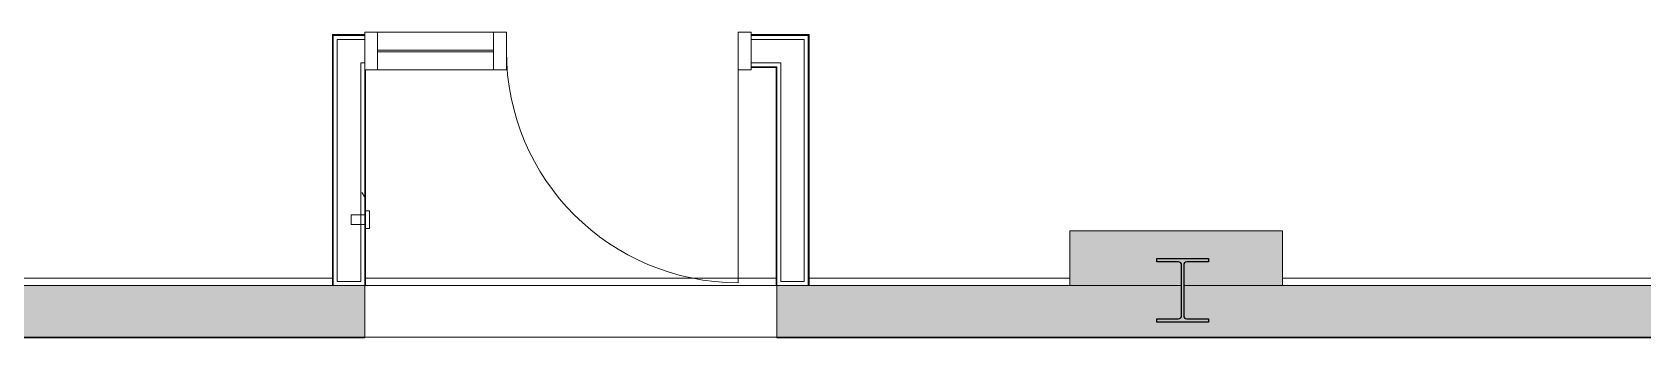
# Model space of a CAD drawing. Header units: inches. Extents: x -3803 to -1421, y -3454 to -210.
# Drawn here: x -2007 to -1757, y -958 to -910.5 of the extents above; entities that cross this region are included whole.
import ezdxf

# ---------------------------------------------------------------- set-up
doc = ezdxf.new("R2010")
doc.units = ezdxf.units.IN
doc.header["$MEASUREMENT"] = 0
for name, color, linetype, lineweight in [('A-DOOR', 31, 'Continuous', 13), ('A-FLOR', 192, 'Continuous', 13), ('A-GLAZ-CURT', 52, 'Continuous', 13), ('A-GLAZ-CWMG', 51, 'Continuous', 13), ('A-WALL', 113, 'Continuous', 13), ('A-WALL-PATT', 111, 'Continuous', 13), ('E-SERT', 181, 'Continuous', 13), ('I-WALL', 2, 'Continuous', 13), ('S-COLS', 52, 'Continuous', 13)]:
    doc.layers.add(name, color=color, linetype=linetype, lineweight=lineweight)

# ---------------------------------------------------------------- blocks, each defined once
blk = doc.blocks.new('_STL - Column - W Shape - 2017v1 - W10x39-1573222-DIMENSION PLAN - LEVEL 2 _579_ - 2__ - CAD')
at = {"layer": 'S-COLS'}
blk.add_hatch(color=130, dxfattribs=at).paths.add_polyline_path([(2, -4.96), (3.99, -4.96), (3.99, -4.43), (0.66, -4.43), (0.31, -4.28), (0.16, -3.93), (0.16, 3.93), (0.31, 4.28), (0.66, 4.43), (3.99, 4.43), (3.99, 4.96), (-4, 4.96), (-4, 4.43), (-0.66, 4.43), (-0.31, 4.28), (-0.16, 3.93), (-0.16, -3.93), (-0.31, -4.28), (-0.66, -4.43), (-4, -4.43), (-4, -4.96)], flags=0)
at = {"layer": 'S-COLS', "color": 253, "lineweight": 25}
for p, q in [((-4, 4.96), (3.99, 4.96)), ((-4, 4.43), (-4, 4.96)), ((-0.66, 4.43), (-4, 4.43)), ((-0.16, -3.93), (-0.16, 3.93)), ((0.16, 3.93), (0.16, -3.93)), ((3.99, 4.43), (0.66, 4.43)), ((3.99, 4.96), (3.99, 4.43)), ((-4, -4.96), (-4, -4.43)), ((-4, -4.43), (-0.66, -4.43)), ((3.99, -4.96), (-4, -4.96)), ((0.66, -4.43), (3.99, -4.43)), ((3.99, -4.43), (3.99, -4.96))]:
    blk.add_line(p, q, dxfattribs=at)
for centre, start, end in [((-0.66, 3.93), 360, 90), ((0.66, 3.93), 90, 180), ((-0.66, -3.93), 270, 360), ((0.66, -3.93), 180, 270)]:
    blk.add_arc(centre, 0.5, start, end, dxfattribs=at)
blk = doc.blocks.new('15830016-STRUCT_MARTINEZ-MOORE_CENTRAL_v2018_rvt-1-DIMENSION PLAN - LEVEL 2 _579_ - 2__ - CAD')
at = {"color": 250, "lineweight": 13}
blk.add_blockref('_STL - Column - W Shape - 2017v1 - W10x39-1573222-DIMENSION PLAN - LEVEL 2 _579_ - 2__ - CAD', (-1828.4, -950.64), dxfattribs=at)
blk = doc.blocks.new('SD_Card_Reader-BSALS - Card Reader-V93-DIMENSION PLAN - LEVEL 2 _579_ - 2__ - CAD')
at = {"layer": 'E-SERT', "color": 250, "lineweight": 9}
for p, q in [((-2459.4, -939.27), (-2460.15, -939.27)), ((-2460.15, -939.27), (-2460.15, -942.02)), ((-2459.4, -942.02), (-2459.4, -939.27)), ((-2459.4, -939.89), (-2457.27, -939.89)), ((-2457.27, -939.89), (-2457.27, -941.39)), ((-2460.15, -942.02), (-2459.4, -942.02)), ((-2457.27, -941.39), (-2459.4, -941.39))]:
    blk.add_line(p, q, dxfattribs=at)
blk = doc.blocks.new('15830016-ELEC_BSALS_CENTRAL_v2018_rvt-1-DIMENSION PLAN - LEVEL 2 _579_ - 2__ - CAD')
at = {"color": 250, "lineweight": 9, "rotation": 180}
blk.add_blockref('SD_Card_Reader-BSALS - Card Reader-V93-DIMENSION PLAN - LEVEL 2 _579_ - 2__ - CAD', (-4414.79, -1880.28), dxfattribs=at)
blk = doc.blocks.new('Basic Wall _ M8-8_masonry-BSALS - ___-3776929-DIMENSION PLAN - LEVEL 2 _579_ - 2__ - CAD')
at = {"layer": 'I-WALL', "lineweight": 20}
blk.add_line((-1812.96, -958.02), (-1647.27, -958.02), dxfattribs=at)
blk = doc.blocks.new('Basic Wall _ M8-8_masonry-BSALS - ___-3776947-DIMENSION PLAN - LEVEL 2 _579_ - 2__ - CAD')
at = {"layer": 'I-WALL', "lineweight": 20}
for p, q in [((-2008.77, -958.02), (-1955.4, -958.02)), ((-1955.4, -957.89), (-1955.4, -958.02)), ((-1891.4, -958.02), (-1891.4, -957.89)), ((-1891.4, -958.02), (-1812.96, -958.02))]:
    blk.add_line(p, q, dxfattribs=at)
blk = doc.blocks.new('Basic Wall _ B3-4 7_8_-BSALS - ___-3567845-DIMENSION PLAN - LEVEL 2 _579_ - 2__ - CAD')
at = {"layer": 'I-WALL', "lineweight": 20}
for p in [(-1895.4, -916.02), (-1891.4, -915.89)]:
    blk.add_line(p, (-1891.52, -916.02), dxfattribs=at)
blk = doc.blocks.new('Basic Wall _ B3-4 7_8_-BSALS - ___-3567844-DIMENSION PLAN - LEVEL 2 _579_ - 2__ - CAD')
at = {"layer": 'I-WALL', "lineweight": 20}
for p, q in [((-1960.27, -911.02), (-1960.4, -910.89)), ((-1960.4, -910.89), (-1955.4, -910.89)), ((-1895.4, -910.89), (-1886.4, -910.89)), ((-1886.4, -910.89), (-1886.52, -911.02))]:
    blk.add_line(p, q, dxfattribs=at)
blk = doc.blocks.new('Basic Wall _ B3-4 7_8_-BSALS - ___-3567847-DIMENSION PLAN - LEVEL 2 _579_ - 2__ - CAD')
at = {"layer": 'I-WALL', "lineweight": 20}
for p, q in [((-1891.52, -916.02), (-1891.4, -915.89)), ((-1891.52, -949.89), (-1891.52, -916.02)), ((-1891.4, -949.89), (-1891.52, -949.89))]:
    blk.add_line(p, q, dxfattribs=at)
blk = doc.blocks.new('Basic Wall _ B3-4 7_8_-BSALS - ___-3567846-DIMENSION PLAN - LEVEL 2 _579_ - 2__ - CAD')
at = {"layer": 'I-WALL', "lineweight": 20}
for p in [(-1886.52, -911.02), (-1886.4, -949.89)]:
    blk.add_line(p, (-1886.4, -910.89), dxfattribs=at)
blk = doc.blocks.new('System Panel - interior glazed panels-2780226-DIMENSION PLAN - LEVEL 2 _579_ - 2__ - CAD')
at = {"layer": 'A-GLAZ-CURT', "lineweight": 20}
for p, q in [((9, 0.125), (-9, 0.125)), ((-9, 0.125), (-9, -0.125)), ((9, -0.125), (9, 0.125)), ((-9, -0.125), (9, -0.125))]:
    blk.add_line(p, q, dxfattribs=at)
blk = doc.blocks.new('Rectangular Mullion - 6 x 6 interior mullion-2780222-DIMENSION PLAN - LEVEL 2 _579_ - 2__ - CAD')
at = {"layer": 'A-GLAZ-CWMG', "lineweight": 9}
for p, q in [((-1953.4, -910.52), (-1935.4, -910.52)), ((-1935.4, -916.39), (-1953.4, -916.39))]:
    blk.add_line(p, q, dxfattribs=at)
blk = doc.blocks.new('Rectangular Mullion - 2 x 6 interior mullion-V39-DIMENSION PLAN - LEVEL 2 _579_ - 2__ - CAD')
at = {"layer": 'A-GLAZ-CWMG', "lineweight": 20}
for p, q in [((-2, 2.9375), (0, 2.9375)), ((-2, -2.9375), (-2, 2.9375)), ((0, 2.9375), (0, -2.9375)), ((0, -2.9375), (-2, -2.9375))]:
    blk.add_line(p, q, dxfattribs=at)
blk = doc.blocks.new('Rectangular Mullion - 2 x 6 interior mullion-V40-DIMENSION PLAN - LEVEL 2 _579_ - 2__ - CAD')
at = {"layer": 'A-GLAZ-CWMG', "lineweight": 20}
for p, q in [((0, 2.9375), (-2, 2.9375)), ((-2, 2.9375), (-2, -2.9375)), ((0, -2.9375), (0, 2.9375)), ((-2, -2.9375), (0, -2.9375))]:
    blk.add_line(p, q, dxfattribs=at)
blk = doc.blocks.new('Door-J1_4-Curtain_Wall-_only works in CW_-BSALS1 - Door-J1_4-Wide_Stile-BSALS-2780227-DIMENSION PLAN - LEVEL 2 _579_ - 2__ - CAD')
at = {"layer": 'A-DOOR', "lineweight": 20}
blk.add_line((18, 0), (18, -36), dxfattribs=at)
at = {"layer": 'A-DOOR', "lineweight": 9}
blk.add_arc((18, 0), 36, 180, 270, dxfattribs=at)
blk = doc.blocks.new('Rectangular Mullion - 2 x 6 interior mullion-V41-DIMENSION PLAN - LEVEL 2 _579_ - 2__ - CAD')
at = {"layer": 'A-GLAZ-CWMG', "lineweight": 20}
for p, q in [((-1, 2.9375), (1, 2.9375)), ((-1, -2.9375), (-1, 2.9375)), ((1, 2.9375), (1, -2.9375)), ((1, -2.9375), (-1, -2.9375))]:
    blk.add_line(p, q, dxfattribs=at)
blk = doc.blocks.new('Basic Wall _ B3-4 7_8_-BSALS - ___-3567849-DIMENSION PLAN - LEVEL 2 _579_ - 2__ - CAD')
at = {"layer": 'I-WALL', "lineweight": 20}
for p, q in [((-1960.4, -910.89), (-1960.27, -911.02)), ((-1960.4, -949.89), (-1960.4, -910.89))]:
    blk.add_line(p, q, dxfattribs=at)
blk = doc.blocks.new('Basic Wall _ B3-4 7_8_-BSALS - ___-3567848-DIMENSION PLAN - LEVEL 2 _579_ - 2__ - CAD')
at = {"layer": 'I-WALL', "lineweight": 20}
for q in [(-1955.27, -916.39), (-1955.4, -949.89)]:
    blk.add_line((-1955.27, -949.89), q, dxfattribs=at)

msp = doc.modelspace()

# ---------------------------------------------------------------- hatches: boundary and pattern name
at = {"layer": 'A-WALL-PATT', "lineweight": 9}
h = msp.add_hatch(dxfattribs=at)
h.set_pattern_fill('FP_2', color=256, style=0, pattern_type=2)
h.set_pattern_definition([(0, (0, 0), (30.72, 7.68), [1.267, -21.773, 1.267, -21.773, -122.88]), (0, (0, 0), (30.72, 7.68), [-46.08, 1.267, -44.813, 1.267, -21.773, -53.76]), (0, (0, 0), (30.72, 7.68), [-115.2, 1.267, -14.093, 1.267, -37.133]), (120, (11.52, 3.84), (-22.011075, 22.7643), [1.267, -21.773, 1.267, -21.773, -122.88]), (120, (11.52, 3.84), (-22.011075, 22.7643), [-46.08, 1.267, -44.813, 1.267, -21.773, -53.76]), (120, (11.52, 3.84), (-22.011075, 22.7643), [-115.2, 1.267, -14.093, 1.267, -37.133]), (240, (15.36, 19.2), (-8.708925, -30.4443), [1.267, -21.773, 1.267, -21.773, -122.88]), (240, (15.36, 19.2), (-8.708925, -30.4443), [-46.08, 1.267, -44.813, 1.267, -21.773, -53.76]), (240, (15.36, 19.2), (-8.708925, -30.4443), [-115.2, 1.267, -14.093, 1.267, -37.133])])
h.paths.add_polyline_path([(-1959.65, -949.89), (-1955.4, -949.89), (-1955.4, -915.89), (-1956.02, -915.89), (-1956.02, -949.27), (-1959.65, -949.27)], flags=0)
at = {"layer": 'A-WALL-PATT', "lineweight": 20}
msp.add_hatch(color=10, dxfattribs=at).paths.add_polyline_path([(-1845.9, -949.89), (-1828.56, -949.89), (-1828.56, -946.71), (-1828.7, -946.36), (-1829.06, -946.21), (-1832.39, -946.21), (-1832.39, -945.68), (-1824.4, -945.68), (-1824.4, -946.21), (-1827.74, -946.21), (-1828.09, -946.36), (-1828.24, -946.71), (-1828.24, -949.89), (-1812.9, -949.89), (-1812.9, -941.39), (-1845.9, -941.39), (-1845.9, -946.21)], flags=0)
at = {"layer": 'A-WALL-PATT', "lineweight": 5}
h = msp.add_hatch(color=50, dxfattribs=at)
h.paths.add_polyline_path([(-1969.27, -957.89), (-1955.4, -957.89), (-1955.4, -949.89), (-2024.24, -949.89), (-2024.24, -954.57), (-2024.09, -954.92), (-2023.74, -955.07), (-2020.4, -955.07), (-2020.4, -955.6), (-2028.39, -955.6), (-2028.39, -955.07), (-2025.06, -955.07), (-2024.7, -954.92), (-2024.56, -954.57), (-2024.56, -949.89), (-2069.4, -949.89), (-2069.4, -957.89), (-2020.4, -957.89)], flags=0)
h.paths.add_polyline_path([(-2177.4, -957.89), (-2177.4, -949.89), (-2204.96, -949.89), (-2204.96, -957.89)], flags=0)
h.paths.add_polyline_path([(-1887.83, -957.89), (-1812.96, -957.89), (-1812.96, -949.89), (-1828.24, -949.89), (-1828.24, -954.57), (-1828.09, -954.92), (-1827.74, -955.07), (-1824.4, -955.07), (-1824.4, -955.6), (-1832.39, -955.6), (-1832.39, -955.07), (-1829.06, -955.07), (-1828.7, -954.92), (-1828.56, -954.57), (-1828.56, -949.89), (-1891.4, -949.89), (-1891.4, -957.89)], flags=0)
msp.add_hatch(color=50, dxfattribs=at).paths.add_polyline_path([(-1812.96, -957.89), (-1647.27, -957.89), (-1647.27, -949.89), (-1812.96, -949.89)], flags=0)

# ---------------------------------------------------------------- linework, layer by layer
at = {"layer": 'A-FLOR', "lineweight": 20}
for p, q in [((-2008.9, -948.77), (-1960.4, -948.77)), ((-1955.27, -948.77), (-1891.52, -948.77)), ((-1891.52, -949.89), (-1955.27, -949.89)), ((-1886.4, -948.77), (-1845.9, -948.77)), ((-1812.9, -948.77), (-1647.4, -948.77)), ((-1955.4, -957.89), (-1891.4, -957.89))]:
    msp.add_line(p, q, dxfattribs=at)
at = {"layer": 'A-WALL'}
for p, q in [((-1959.65, -911.64), (-1955.4, -911.64)), ((-1959.65, -949.27), (-1959.65, -911.64)), ((-1895.4, -911.64), (-1887.15, -911.64)), ((-1887.15, -949.27), (-1887.15, -911.64)), ((-1956.02, -915.27), (-1955.4, -915.27)), ((-1956.02, -949.27), (-1956.02, -915.27)), ((-1895.4, -915.27), (-1890.77, -915.27)), ((-1890.77, -949.27), (-1890.77, -915.27)), ((-1959.65, -949.27), (-1956.02, -949.27)), ((-1890.77, -949.27), (-1887.15, -949.27))]:
    msp.add_line(p, q, dxfattribs=at)
at = {"layer": 'I-WALL', "lineweight": 20}
for p, q in [((-1955.4, -911.02), (-1960.27, -911.02)), ((-1960.27, -911.02), (-1960.27, -949.89)), ((-1955.4, -957.89), (-1955.4, -911.02)), ((-1886.52, -911.02), (-1895.4, -911.02)), ((-1895.4, -911.02), (-1895.4, -915.89)), ((-1886.52, -949.89), (-1886.52, -911.02)), ((-1895.4, -915.89), (-1891.4, -915.89)), ((-1891.4, -915.89), (-1891.4, -957.89)), ((-1812.9, -941.39), (-1845.9, -941.39)), ((-1845.9, -941.39), (-1845.9, -949.89)), ((-1812.9, -949.89), (-1812.9, -941.39)), ((-2024.24, -949.89), (-1955.4, -949.89)), ((-1891.4, -949.89), (-1828.56, -949.89)), ((-1828.24, -949.89), (-1647.27, -949.89)), ((-2069.4, -957.89), (-1955.4, -957.89)), ((-1891.4, -957.89), (-1647.27, -957.89))]:
    msp.add_line(p, q, dxfattribs=at)

# ---------------------------------------------------------------- block references
at = {"lineweight": 5}
for name in ['15830016-STRUCT_MARTINEZ-MOORE_CENTRAL_v2018_rvt-1-DIMENSION PLAN - LEVEL 2 _579_ - 2__ - CAD', '15830016-ELEC_BSALS_CENTRAL_v2018_rvt-1-DIMENSION PLAN - LEVEL 2 _579_ - 2__ - CAD']:
    msp.add_blockref(name, (0, 0), dxfattribs=at)
at = {"layer": 'A-DOOR', "lineweight": 20}
msp.add_blockref('Door-J1_4-Curtain_Wall-_only works in CW_-BSALS1 - Door-J1_4-Wide_Stile-BSALS-2780227-DIMENSION PLAN - LEVEL 2 _579_ - 2__ - CAD', (-1915.4, -913.45), dxfattribs=at)
at = {"layer": 'A-GLAZ-CURT', "lineweight": 9}
msp.add_blockref('System Panel - interior glazed panels-2780226-DIMENSION PLAN - LEVEL 2 _579_ - 2__ - CAD', (-1944.4, -913.45), dxfattribs=at)
at = {"layer": 'A-GLAZ-CWMG', "lineweight": 9, "rotation": 180}
msp.add_blockref('Rectangular Mullion - 2 x 6 interior mullion-V40-DIMENSION PLAN - LEVEL 2 _579_ - 2__ - CAD', (-1955.4, -913.45), dxfattribs=at)
at = {"layer": 'A-GLAZ-CWMG', "lineweight": 9}
msp.add_blockref('Rectangular Mullion - 6 x 6 interior mullion-2780222-DIMENSION PLAN - LEVEL 2 _579_ - 2__ - CAD', (0, 0), dxfattribs=at)
at = {"layer": 'A-GLAZ-CWMG', "lineweight": 9, "extrusion": (0, 0, -1), "rotation": 180}
for name, p in [('Rectangular Mullion - 2 x 6 interior mullion-V41-DIMENSION PLAN - LEVEL 2 _579_ - 2__ - CAD', (1934.4, -913.45)), ('Rectangular Mullion - 2 x 6 interior mullion-V39-DIMENSION PLAN - LEVEL 2 _579_ - 2__ - CAD', (1895.4, -913.45))]:
    msp.add_blockref(name, p, dxfattribs=at)
at = {"layer": 'I-WALL', "lineweight": 20}
for name in ['Basic Wall _ B3-4 7_8_-BSALS - ___-3567844-DIMENSION PLAN - LEVEL 2 _579_ - 2__ - CAD', 'Basic Wall _ B3-4 7_8_-BSALS - ___-3567849-DIMENSION PLAN - LEVEL 2 _579_ - 2__ - CAD', 'Basic Wall _ B3-4 7_8_-BSALS - ___-3567846-DIMENSION PLAN - LEVEL 2 _579_ - 2__ - CAD', 'Basic Wall _ B3-4 7_8_-BSALS - ___-3567848-DIMENSION PLAN - LEVEL 2 _579_ - 2__ - CAD', 'Basic Wall _ B3-4 7_8_-BSALS - ___-3567845-DIMENSION PLAN - LEVEL 2 _579_ - 2__ - CAD', 'Basic Wall _ B3-4 7_8_-BSALS - ___-3567847-DIMENSION PLAN - LEVEL 2 _579_ - 2__ - CAD', 'Basic Wall _ M8-8_masonry-BSALS - ___-3776947-DIMENSION PLAN - LEVEL 2 _579_ - 2__ - CAD', 'Basic Wall _ M8-8_masonry-BSALS - ___-3776929-DIMENSION PLAN - LEVEL 2 _579_ - 2__ - CAD']:
    msp.add_blockref(name, (0, 0), dxfattribs=at)

doc.saveas('drawing.dxf')
